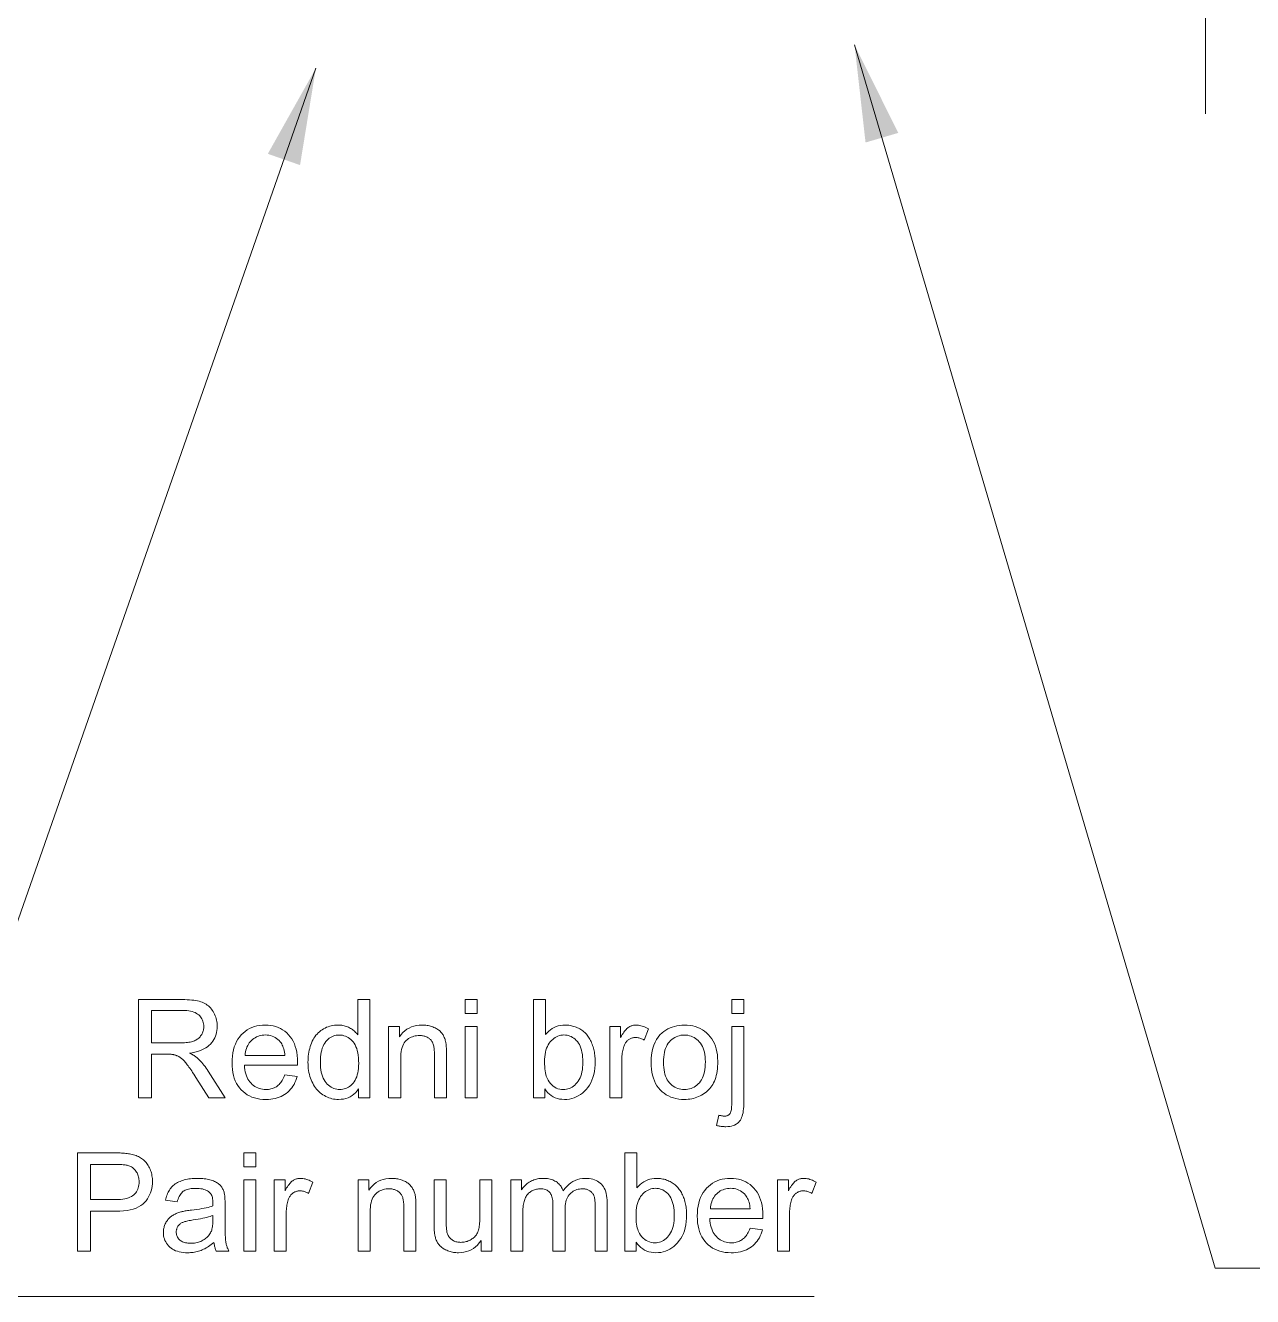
# Model space of a CAD drawing. Extents: x 0 to 297, y 0 to 532.
# Drawn here: x 194.8 to 232.28, y 87.29 to 126.11 of the extents above; entities that cross this region are included whole.
import ezdxf

# ---------------------------------------------------------------- set-up
doc = ezdxf.new("R2010")
doc.units = 0
doc.linetypes.add('DASHDOT', pattern=[18.5, 12, -3, 0.5, -3])

msp = doc.modelspace()

# ---------------------------------------------------------------- linework, layer by layer
at = {"color": 7, "linetype": 'DASHDOT', "lineweight": 13}
msp.add_line((230.842, 123.411), (230.842, 194.947), dxfattribs=at)
at = {"color": 7, "lineweight": 13}
for points in [[(220.127, 125.517), (231.143, 88.152), (273.343, 88.152)], [(203.674, 124.807), (190.545, 87.288), (218.897, 87.288)]]:
    msp.add_lwpolyline(points, dxfattribs=at)
for points in [[(198.261, 93.359), (198.261, 96.359), (199.591, 96.359), (199.67, 96.358), (199.744, 96.355), (199.815, 96.351), (199.882, 96.346), (199.944, 96.338), (200.003, 96.329), (200.059, 96.319), (200.11, 96.307), (200.158, 96.293), (200.201, 96.278), (200.242, 96.26), (200.281, 96.24), (200.319, 96.218), (200.355, 96.193), (200.389, 96.166), (200.422, 96.136), (200.452, 96.104), (200.482, 96.069), (200.509, 96.032), (200.535, 95.992), (200.559, 95.951), (200.58, 95.909), (200.598, 95.866), (200.615, 95.822), (200.628, 95.777), (200.64, 95.731), (200.648, 95.685), (200.655, 95.637), (200.658, 95.589), (200.66, 95.54), (200.658, 95.477), (200.651, 95.416), (200.641, 95.357), (200.627, 95.301), (200.608, 95.246), (200.585, 95.193), (200.558, 95.142), (200.527, 95.093), (200.492, 95.047), (200.453, 95.002), (200.409, 94.96), (200.361, 94.921), (200.309, 94.885), (200.252, 94.852), (200.19, 94.823), (200.124, 94.796), (200.053, 94.773), (199.978, 94.754), (199.899, 94.737), (199.814, 94.723), (199.845, 94.708), (199.874, 94.693), (199.902, 94.678), (199.928, 94.663), (199.953, 94.648), (199.976, 94.633), (199.998, 94.618), (200.018, 94.604), (200.037, 94.589), (200.054, 94.574), (200.089, 94.541), (200.123, 94.507), (200.157, 94.471), (200.19, 94.434), (200.223, 94.395), (200.256, 94.354), (200.288, 94.312), (200.32, 94.268), (200.352, 94.222), (200.383, 94.175), (200.905, 93.359), (200.406, 93.359), (200.009, 93.983), (199.975, 94.035), (199.942, 94.086), (199.91, 94.133), (199.88, 94.178), (199.85, 94.221), (199.822, 94.261), (199.795, 94.299), (199.77, 94.334), (199.746, 94.366), (199.722, 94.396), (199.7, 94.424), (199.678, 94.45), (199.657, 94.474), (199.636, 94.497), (199.616, 94.518), (199.596, 94.537), (199.576, 94.554), (199.557, 94.57), (199.539, 94.584), (199.521, 94.597), (199.503, 94.608), (199.485, 94.618), (199.467, 94.628), (199.449, 94.637), (199.431, 94.645), (199.413, 94.653), (199.395, 94.66), (199.376, 94.666), (199.358, 94.672), (199.34, 94.676), (199.325, 94.679), (199.309, 94.682), (199.291, 94.684), (199.272, 94.686), (199.251, 94.687), (199.228, 94.688), (199.203, 94.689), (199.177, 94.69), (199.149, 94.691), (199.119, 94.691), (198.658, 94.691), (198.658, 93.359)], [(204.975, 93.359), (204.975, 93.633), (204.932, 93.571), (204.885, 93.516), (204.834, 93.468), (204.779, 93.426), (204.72, 93.39), (204.657, 93.361), (204.591, 93.339), (204.52, 93.322), (204.446, 93.313), (204.368, 93.309), (204.316, 93.311), (204.265, 93.315), (204.216, 93.322), (204.166, 93.332), (204.118, 93.345), (204.071, 93.361), (204.024, 93.38), (203.979, 93.401), (203.934, 93.425), (203.89, 93.453), (203.847, 93.482), (203.807, 93.514), (203.768, 93.549), (203.731, 93.585), (203.696, 93.624), (203.664, 93.665), (203.633, 93.709), (203.604, 93.755), (203.577, 93.802), (203.552, 93.853), (203.529, 93.905), (203.509, 93.959), (203.491, 94.014), (203.476, 94.07), (203.462, 94.129), (203.452, 94.189), (203.443, 94.25), (203.437, 94.313), (203.434, 94.377), (203.432, 94.443), (203.434, 94.508), (203.437, 94.571), (203.442, 94.633), (203.45, 94.694), (203.46, 94.753), (203.472, 94.812), (203.486, 94.869), (203.502, 94.925), (203.52, 94.98), (203.541, 95.033), (203.564, 95.085), (203.589, 95.135), (203.616, 95.181), (203.645, 95.226), (203.677, 95.268), (203.71, 95.307), (203.746, 95.344), (203.784, 95.378), (203.824, 95.41), (203.866, 95.44), (203.91, 95.467), (203.955, 95.491), (204.001, 95.512), (204.048, 95.53), (204.096, 95.546), (204.145, 95.558), (204.195, 95.568), (204.246, 95.575), (204.298, 95.579), (204.351, 95.581), (204.39, 95.58), (204.428, 95.578), (204.465, 95.573), (204.502, 95.568), (204.537, 95.56), (204.572, 95.551), (204.605, 95.54), (204.638, 95.528), (204.67, 95.514), (204.701, 95.498), (204.731, 95.481), (204.76, 95.463), (204.788, 95.444), (204.815, 95.424), (204.84, 95.403), (204.865, 95.381), (204.888, 95.357), (204.91, 95.333), (204.931, 95.308), (204.951, 95.282), (204.951, 96.359), (205.317, 96.359), (205.317, 93.359)], [(208.229, 95.935), (208.229, 96.359), (208.598, 96.359), (208.598, 95.935)], [(210.662, 93.359), (210.321, 93.359), (210.321, 96.359), (210.689, 96.359), (210.689, 95.288), (210.737, 95.344), (210.787, 95.394), (210.841, 95.438), (210.896, 95.476), (210.954, 95.508), (211.015, 95.534), (211.079, 95.555), (211.145, 95.569), (211.213, 95.578), (211.284, 95.581), (211.324, 95.58), (211.364, 95.578), (211.403, 95.574), (211.441, 95.568), (211.48, 95.561), (211.517, 95.552), (211.555, 95.541), (211.592, 95.529), (211.628, 95.515), (211.664, 95.5), (211.699, 95.483), (211.733, 95.465), (211.766, 95.446), (211.797, 95.425), (211.827, 95.403), (211.856, 95.379), (211.884, 95.355), (211.91, 95.329), (211.935, 95.302), (211.959, 95.273), (211.981, 95.243), (212.003, 95.212), (212.024, 95.18), (212.043, 95.146), (212.062, 95.112), (212.079, 95.076), (212.096, 95.038), (212.112, 95), (212.126, 94.961), (212.14, 94.92), (212.152, 94.878), (212.163, 94.836), (212.173, 94.793), (212.182, 94.75), (212.189, 94.706), (212.195, 94.662), (212.199, 94.617), (212.203, 94.571), (212.205, 94.525), (212.205, 94.478), (212.203, 94.369), (212.194, 94.265), (212.18, 94.166), (212.161, 94.072), (212.136, 93.983), (212.106, 93.899), (212.07, 93.82), (212.029, 93.746), (211.982, 93.678), (211.929, 93.614), (211.873, 93.556), (211.814, 93.505), (211.753, 93.459), (211.69, 93.419), (211.625, 93.386), (211.558, 93.358), (211.488, 93.337), (211.416, 93.322), (211.342, 93.312), (211.266, 93.309), (211.191, 93.313), (211.119, 93.322), (211.05, 93.338), (210.985, 93.361), (210.923, 93.39), (210.864, 93.425), (210.809, 93.467), (210.757, 93.515), (210.708, 93.57), (210.662, 93.631)], [(216.378, 95.931), (216.378, 96.359), (216.746, 96.359), (216.746, 95.931)], [(198.658, 95.035), (199.512, 95.035), (199.565, 95.035), (199.616, 95.037), (199.664, 95.04), (199.71, 95.044), (199.754, 95.049), (199.795, 95.055), (199.835, 95.062), (199.871, 95.071), (199.905, 95.08), (199.937, 95.091), (199.967, 95.103), (199.996, 95.116), (200.023, 95.131), (200.048, 95.147), (200.072, 95.164), (200.095, 95.183), (200.116, 95.203), (200.136, 95.224), (200.154, 95.247), (200.171, 95.271), (200.186, 95.296), (200.199, 95.321), (200.211, 95.347), (200.222, 95.373), (200.23, 95.4), (200.238, 95.427), (200.243, 95.455), (200.247, 95.483), (200.25, 95.511), (200.25, 95.54), (200.249, 95.582), (200.244, 95.622), (200.236, 95.661), (200.226, 95.698), (200.212, 95.734), (200.195, 95.768), (200.175, 95.801), (200.151, 95.832), (200.125, 95.862), (200.096, 95.89), (200.063, 95.916), (200.027, 95.939), (199.987, 95.96), (199.944, 95.978), (199.897, 95.993), (199.846, 96.005), (199.792, 96.015), (199.734, 96.022), (199.673, 96.026), (199.608, 96.027), (198.658, 96.027)], [(202.722, 94.058), (203.103, 94.011), (203.083, 93.946), (203.061, 93.884), (203.035, 93.825), (203.006, 93.768), (202.975, 93.715), (202.94, 93.665), (202.902, 93.618), (202.861, 93.573), (202.817, 93.532), (202.769, 93.494), (202.719, 93.459), (202.667, 93.427), (202.611, 93.4), (202.553, 93.376), (202.492, 93.355), (202.429, 93.339), (202.362, 93.326), (202.293, 93.317), (202.222, 93.311), (202.147, 93.309), (202.054, 93.312), (201.965, 93.321), (201.879, 93.336), (201.798, 93.356), (201.72, 93.383), (201.646, 93.415), (201.577, 93.453), (201.511, 93.497), (201.449, 93.547), (201.391, 93.603), (201.338, 93.664), (201.291, 93.73), (201.249, 93.801), (201.212, 93.876), (201.182, 93.956), (201.157, 94.041), (201.137, 94.13), (201.123, 94.224), (201.115, 94.323), (201.112, 94.427), (201.115, 94.534), (201.123, 94.636), (201.137, 94.734), (201.157, 94.826), (201.182, 94.914), (201.214, 94.996), (201.25, 95.074), (201.293, 95.147), (201.341, 95.215), (201.394, 95.278), (201.452, 95.336), (201.514, 95.387), (201.579, 95.432), (201.647, 95.472), (201.719, 95.505), (201.794, 95.532), (201.872, 95.554), (201.954, 95.569), (202.039, 95.578), (202.127, 95.581), (202.212, 95.578), (202.295, 95.569), (202.374, 95.554), (202.45, 95.533), (202.523, 95.507), (202.592, 95.474), (202.659, 95.436), (202.722, 95.391), (202.782, 95.341), (202.839, 95.284), (202.892, 95.222), (202.938, 95.156), (202.98, 95.084), (203.016, 95.008), (203.046, 94.927), (203.071, 94.841), (203.09, 94.75), (203.104, 94.655), (203.113, 94.554), (203.115, 94.449), (203.115, 94.442), (203.115, 94.435), (203.115, 94.427), (203.115, 94.418), (203.115, 94.408), (203.115, 94.398), (203.114, 94.387), (203.114, 94.376), (203.114, 94.364), (203.113, 94.351), (201.493, 94.351), (201.498, 94.281), (201.507, 94.214), (201.519, 94.151), (201.535, 94.091), (201.553, 94.035), (201.575, 93.982), (201.6, 93.932), (201.629, 93.885), (201.66, 93.842), (201.695, 93.803), (201.732, 93.766), (201.772, 93.734), (201.812, 93.706), (201.855, 93.681), (201.9, 93.66), (201.946, 93.643), (201.994, 93.629), (202.044, 93.62), (202.096, 93.614), (202.149, 93.612), (202.189, 93.613), (202.228, 93.617), (202.266, 93.622), (202.302, 93.629), (202.337, 93.639), (202.371, 93.651), (202.404, 93.664), (202.436, 93.68), (202.466, 93.698), (202.495, 93.719), (202.523, 93.741), (202.55, 93.766), (202.576, 93.794), (202.6, 93.824), (202.624, 93.857), (202.646, 93.892), (202.667, 93.93), (202.686, 93.97), (202.705, 94.013)], [(205.896, 93.359), (205.896, 95.532), (206.228, 95.532), (206.228, 95.223), (206.278, 95.291), (206.332, 95.352), (206.391, 95.405), (206.453, 95.452), (206.52, 95.491), (206.592, 95.524), (206.667, 95.549), (206.747, 95.567), (206.831, 95.577), (206.92, 95.581), (206.958, 95.58), (206.997, 95.578), (207.035, 95.575), (207.072, 95.57), (207.108, 95.563), (207.144, 95.555), (207.179, 95.546), (207.214, 95.536), (207.247, 95.524), (207.281, 95.51), (207.313, 95.496), (207.343, 95.48), (207.372, 95.464), (207.399, 95.447), (207.425, 95.429), (207.449, 95.41), (207.471, 95.39), (207.491, 95.369), (207.51, 95.348), (207.527, 95.325), (207.543, 95.302), (207.558, 95.278), (207.572, 95.252), (207.585, 95.227), (207.597, 95.2), (207.608, 95.172), (207.618, 95.144), (207.627, 95.114), (207.635, 95.084), (207.642, 95.053), (207.646, 95.031), (207.649, 95.006), (207.652, 94.978), (207.655, 94.947), (207.657, 94.912), (207.659, 94.875), (207.661, 94.834), (207.662, 94.791), (207.662, 94.744), (207.662, 94.695), (207.662, 93.359), (207.294, 93.359), (207.294, 94.68), (207.294, 94.724), (207.292, 94.766), (207.29, 94.805), (207.287, 94.842), (207.283, 94.877), (207.279, 94.91), (207.273, 94.94), (207.267, 94.968), (207.259, 94.994), (207.251, 95.017), (207.242, 95.039), (207.231, 95.06), (207.219, 95.08), (207.206, 95.099), (207.191, 95.117), (207.176, 95.135), (207.158, 95.151), (207.14, 95.167), (207.12, 95.181), (207.099, 95.195), (207.076, 95.208), (207.053, 95.219), (207.029, 95.229), (207.005, 95.238), (206.98, 95.245), (206.954, 95.251), (206.927, 95.256), (206.899, 95.259), (206.871, 95.261), (206.842, 95.262), (206.795, 95.26), (206.75, 95.256), (206.706, 95.248), (206.664, 95.238), (206.623, 95.224), (206.583, 95.208), (206.544, 95.188), (206.506, 95.166), (206.47, 95.141), (206.436, 95.112), (206.403, 95.08), (206.374, 95.042), (206.348, 94.999), (206.326, 94.95), (206.307, 94.896), (206.292, 94.837), (206.28, 94.772), (206.272, 94.702), (206.266, 94.626), (206.265, 94.545), (206.265, 93.359)], [(208.229, 93.359), (208.229, 95.532), (208.598, 95.532), (208.598, 93.359)], [(212.649, 93.359), (212.649, 95.532), (212.981, 95.532), (212.981, 95.202), (213.006, 95.247), (213.031, 95.289), (213.055, 95.327), (213.079, 95.362), (213.103, 95.394), (213.126, 95.423), (213.149, 95.449), (213.171, 95.471), (213.194, 95.491), (213.215, 95.507), (213.237, 95.521), (213.259, 95.534), (213.282, 95.545), (213.305, 95.554), (213.328, 95.562), (213.352, 95.569), (213.376, 95.574), (213.401, 95.578), (213.426, 95.58), (213.452, 95.581), (213.489, 95.58), (213.526, 95.576), (213.564, 95.57), (213.602, 95.562), (213.639, 95.551), (213.677, 95.538), (213.715, 95.523), (213.753, 95.505), (213.792, 95.485), (213.83, 95.462), (213.703, 95.12), (213.676, 95.136), (213.649, 95.149), (213.622, 95.161), (213.595, 95.172), (213.568, 95.18), (213.541, 95.188), (213.514, 95.193), (213.487, 95.197), (213.46, 95.199), (213.433, 95.2), (213.409, 95.2), (213.386, 95.197), (213.363, 95.194), (213.341, 95.189), (213.319, 95.182), (213.297, 95.174), (213.276, 95.165), (213.256, 95.154), (213.236, 95.141), (213.216, 95.128), (213.198, 95.113), (213.18, 95.096), (213.164, 95.079), (213.148, 95.061), (213.134, 95.041), (213.121, 95.02), (213.109, 94.998), (213.098, 94.975), (213.088, 94.951), (213.079, 94.926), (213.067, 94.886), (213.057, 94.846), (213.048, 94.805), (213.04, 94.763), (213.033, 94.72), (213.028, 94.677), (213.023, 94.633), (213.02, 94.588), (213.018, 94.543), (213.018, 94.496), (213.018, 93.359)], [(213.912, 94.445), (213.915, 94.563), (213.925, 94.674), (213.942, 94.779), (213.966, 94.878), (213.996, 94.971), (214.033, 95.057), (214.076, 95.137), (214.127, 95.211), (214.184, 95.278), (214.248, 95.339), (214.305, 95.385), (214.365, 95.426), (214.427, 95.463), (214.492, 95.494), (214.559, 95.521), (214.628, 95.542), (214.7, 95.559), (214.775, 95.571), (214.852, 95.578), (214.931, 95.581), (215.019, 95.578), (215.104, 95.569), (215.185, 95.554), (215.263, 95.534), (215.338, 95.507), (215.41, 95.475), (215.478, 95.437), (215.543, 95.393), (215.605, 95.343), (215.664, 95.287), (215.718, 95.226), (215.766, 95.161), (215.809, 95.091), (215.846, 95.016), (215.877, 94.938), (215.903, 94.854), (215.923, 94.766), (215.937, 94.674), (215.945, 94.577), (215.948, 94.476), (215.947, 94.394), (215.943, 94.315), (215.937, 94.24), (215.928, 94.169), (215.917, 94.101), (215.903, 94.037), (215.887, 93.976), (215.868, 93.919), (215.846, 93.866), (215.822, 93.816), (215.796, 93.769), (215.767, 93.724), (215.736, 93.681), (215.703, 93.641), (215.668, 93.602), (215.63, 93.566), (215.59, 93.532), (215.548, 93.5), (215.503, 93.47), (215.456, 93.442), (215.408, 93.417), (215.358, 93.395), (215.308, 93.375), (215.257, 93.357), (215.205, 93.343), (215.152, 93.331), (215.098, 93.321), (215.043, 93.315), (214.988, 93.311), (214.931, 93.309), (214.842, 93.312), (214.756, 93.321), (214.673, 93.336), (214.594, 93.356), (214.519, 93.383), (214.447, 93.415), (214.378, 93.453), (214.313, 93.497), (214.251, 93.546), (214.193, 93.602), (214.14, 93.663), (214.092, 93.729), (214.05, 93.801), (214.013, 93.877), (213.982, 93.959), (213.957, 94.046), (213.937, 94.138), (213.923, 94.235), (213.915, 94.338)], [(215.911, 92.515), (215.981, 92.829), (216.003, 92.823), (216.023, 92.818), (216.043, 92.814), (216.062, 92.81), (216.08, 92.807), (216.097, 92.804), (216.113, 92.802), (216.128, 92.801), (216.142, 92.8), (216.155, 92.8), (216.177, 92.801), (216.198, 92.803), (216.217, 92.807), (216.236, 92.812), (216.253, 92.819), (216.269, 92.827), (216.284, 92.836), (216.298, 92.848), (216.311, 92.86), (216.323, 92.875), (216.333, 92.892), (216.343, 92.913), (216.351, 92.94), (216.358, 92.97), (216.364, 93.005), (216.369, 93.045), (216.373, 93.089), (216.376, 93.137), (216.377, 93.19), (216.378, 93.248), (216.378, 95.532), (216.746, 95.532), (216.746, 93.24), (216.745, 93.162), (216.742, 93.089), (216.737, 93.021), (216.73, 92.958), (216.72, 92.9), (216.709, 92.846), (216.695, 92.798), (216.679, 92.754), (216.662, 92.715), (216.642, 92.681), (216.614, 92.642), (216.582, 92.607), (216.546, 92.577), (216.507, 92.55), (216.465, 92.528), (216.419, 92.509), (216.369, 92.495), (216.316, 92.485), (216.26, 92.479), (216.2, 92.477), (216.17, 92.477), (216.141, 92.478), (216.111, 92.48), (216.082, 92.483), (216.053, 92.486), (216.024, 92.491), (215.996, 92.496), (215.967, 92.501), (215.939, 92.508)], [(201.513, 94.654), (202.726, 94.654), (202.721, 94.707), (202.713, 94.758), (202.704, 94.806), (202.692, 94.851), (202.679, 94.894), (202.665, 94.934), (202.648, 94.971), (202.63, 95.005), (202.609, 95.036), (202.587, 95.065), (202.551, 95.106), (202.513, 95.142), (202.472, 95.174), (202.43, 95.201), (202.385, 95.225), (202.339, 95.244), (202.29, 95.259), (202.239, 95.27), (202.186, 95.276), (202.131, 95.278), (202.081, 95.276), (202.033, 95.271), (201.986, 95.263), (201.941, 95.251), (201.897, 95.236), (201.856, 95.217), (201.815, 95.195), (201.777, 95.169), (201.74, 95.14), (201.704, 95.108), (201.671, 95.073), (201.641, 95.036), (201.614, 94.996), (201.591, 94.954), (201.57, 94.91), (201.552, 94.863), (201.538, 94.814), (201.527, 94.763), (201.518, 94.71)], [(203.811, 94.443), (203.813, 94.362), (203.818, 94.285), (203.827, 94.212), (203.839, 94.143), (203.855, 94.078), (203.874, 94.018), (203.897, 93.962), (203.924, 93.91), (203.954, 93.862), (203.987, 93.819), (204.023, 93.78), (204.06, 93.745), (204.098, 93.714), (204.138, 93.687), (204.179, 93.664), (204.221, 93.645), (204.265, 93.631), (204.309, 93.621), (204.355, 93.614), (204.402, 93.612), (204.45, 93.614), (204.496, 93.62), (204.541, 93.63), (204.584, 93.644), (204.626, 93.662), (204.666, 93.683), (204.705, 93.709), (204.742, 93.739), (204.778, 93.772), (204.813, 93.81), (204.845, 93.851), (204.874, 93.897), (204.899, 93.947), (204.921, 94.001), (204.939, 94.059), (204.955, 94.121), (204.966, 94.188), (204.975, 94.259), (204.98, 94.333), (204.982, 94.412), (204.98, 94.499), (204.975, 94.581), (204.966, 94.659), (204.954, 94.731), (204.939, 94.799), (204.92, 94.862), (204.897, 94.921), (204.872, 94.974), (204.842, 95.023), (204.81, 95.067), (204.775, 95.107), (204.738, 95.142), (204.699, 95.174), (204.659, 95.201), (204.618, 95.224), (204.575, 95.243), (204.53, 95.257), (204.484, 95.268), (204.436, 95.274), (204.386, 95.276), (204.338, 95.274), (204.291, 95.268), (204.246, 95.258), (204.203, 95.244), (204.161, 95.226), (204.121, 95.204), (204.082, 95.178), (204.045, 95.148), (204.01, 95.114), (203.976, 95.075), (203.945, 95.033), (203.917, 94.986), (203.892, 94.934), (203.87, 94.878), (203.852, 94.817), (203.837, 94.752), (203.826, 94.681), (203.818, 94.607), (203.813, 94.527)], [(210.658, 94.462), (210.659, 94.386), (210.663, 94.314), (210.668, 94.247), (210.675, 94.184), (210.685, 94.125), (210.697, 94.071), (210.71, 94.021), (210.726, 93.975), (210.744, 93.934), (210.765, 93.897), (210.801, 93.843), (210.839, 93.794), (210.88, 93.752), (210.923, 93.715), (210.969, 93.683), (211.018, 93.658), (211.068, 93.638), (211.122, 93.624), (211.177, 93.615), (211.235, 93.612), (211.283, 93.614), (211.329, 93.621), (211.374, 93.631), (211.418, 93.646), (211.46, 93.665), (211.502, 93.688), (211.541, 93.715), (211.58, 93.747), (211.617, 93.782), (211.653, 93.822), (211.686, 93.866), (211.716, 93.914), (211.743, 93.966), (211.765, 94.023), (211.785, 94.083), (211.801, 94.148), (211.813, 94.216), (211.822, 94.289), (211.827, 94.366), (211.829, 94.447), (211.827, 94.53), (211.822, 94.609), (211.814, 94.683), (211.802, 94.752), (211.787, 94.817), (211.768, 94.878), (211.746, 94.934), (211.721, 94.985), (211.692, 95.033), (211.66, 95.075), (211.626, 95.114), (211.59, 95.148), (211.552, 95.179), (211.514, 95.205), (211.474, 95.227), (211.432, 95.246), (211.389, 95.26), (211.345, 95.27), (211.299, 95.276), (211.252, 95.278), (211.204, 95.276), (211.158, 95.27), (211.113, 95.259), (211.069, 95.244), (211.027, 95.226), (210.986, 95.203), (210.946, 95.175), (210.907, 95.144), (210.87, 95.108), (210.834, 95.068), (210.801, 95.024), (210.771, 94.977), (210.745, 94.926), (210.722, 94.871), (210.702, 94.812), (210.686, 94.749), (210.674, 94.683), (210.665, 94.613), (210.66, 94.539)], [(214.291, 94.445), (214.292, 94.364), (214.298, 94.287), (214.307, 94.214), (214.32, 94.145), (214.336, 94.08), (214.356, 94.02), (214.38, 93.963), (214.407, 93.911), (214.438, 93.864), (214.473, 93.82), (214.51, 93.781), (214.549, 93.745), (214.59, 93.714), (214.633, 93.687), (214.678, 93.664), (214.725, 93.646), (214.774, 93.631), (214.824, 93.621), (214.877, 93.614), (214.931, 93.612), (214.985, 93.614), (215.037, 93.621), (215.087, 93.631), (215.136, 93.646), (215.182, 93.664), (215.227, 93.687), (215.27, 93.715), (215.311, 93.746), (215.35, 93.781), (215.387, 93.821), (215.422, 93.865), (215.453, 93.913), (215.48, 93.966), (215.504, 94.023), (215.524, 94.084), (215.54, 94.15), (215.553, 94.221), (215.562, 94.295), (215.568, 94.374), (215.57, 94.457), (215.568, 94.536), (215.562, 94.611), (215.553, 94.682), (215.54, 94.749), (215.524, 94.812), (215.504, 94.871), (215.48, 94.926), (215.452, 94.977), (215.421, 95.025), (215.386, 95.068), (215.349, 95.108), (215.31, 95.143), (215.269, 95.174), (215.226, 95.201), (215.181, 95.224), (215.135, 95.243), (215.086, 95.257), (215.036, 95.268), (214.985, 95.274), (214.931, 95.276), (214.877, 95.274), (214.824, 95.268), (214.774, 95.257), (214.725, 95.243), (214.678, 95.224), (214.633, 95.202), (214.59, 95.175), (214.549, 95.144), (214.51, 95.109), (214.473, 95.069), (214.438, 95.026), (214.407, 94.978), (214.38, 94.926), (214.356, 94.87), (214.336, 94.81), (214.32, 94.745), (214.307, 94.677), (214.298, 94.604), (214.292, 94.527)], [(196.393, 88.676), (196.393, 91.676), (197.525, 91.676), (197.583, 91.676), (197.638, 91.675), (197.691, 91.674), (197.741, 91.672), (197.788, 91.669), (197.832, 91.666), (197.874, 91.662), (197.912, 91.658), (197.948, 91.653), (197.981, 91.648), (198.024, 91.64), (198.066, 91.63), (198.107, 91.62), (198.146, 91.608), (198.184, 91.594), (198.22, 91.58), (198.255, 91.564), (198.289, 91.546), (198.321, 91.528), (198.351, 91.508), (198.381, 91.486), (198.409, 91.463), (198.436, 91.438), (198.461, 91.412), (198.486, 91.383), (198.51, 91.354), (198.532, 91.322), (198.553, 91.289), (198.573, 91.254), (198.592, 91.218), (198.609, 91.18), (198.625, 91.142), (198.638, 91.103), (198.65, 91.063), (198.66, 91.023), (198.668, 90.981), (198.675, 90.939), (198.679, 90.896), (198.682, 90.853), (198.683, 90.809), (198.68, 90.733), (198.673, 90.66), (198.661, 90.59), (198.644, 90.521), (198.622, 90.455), (198.595, 90.392), (198.564, 90.331), (198.527, 90.272), (198.486, 90.215), (198.439, 90.161), (198.387, 90.111), (198.326, 90.066), (198.258, 90.026), (198.182, 89.991), (198.098, 89.962), (198.006, 89.938), (197.906, 89.92), (197.798, 89.907), (197.683, 89.899), (197.559, 89.896), (196.79, 89.896), (196.79, 88.676)], [(201.474, 91.253), (201.474, 91.676), (201.842, 91.676), (201.842, 91.253)], [(213.456, 88.676), (213.114, 88.676), (213.114, 91.676), (213.482, 91.676), (213.482, 90.606), (213.53, 90.662), (213.581, 90.711), (213.634, 90.755), (213.69, 90.793), (213.748, 90.826), (213.809, 90.852), (213.872, 90.872), (213.938, 90.887), (214.007, 90.896), (214.078, 90.899), (214.118, 90.898), (214.157, 90.896), (214.196, 90.891), (214.235, 90.886), (214.273, 90.879), (214.311, 90.87), (214.348, 90.859), (214.385, 90.847), (214.421, 90.833), (214.457, 90.818), (214.493, 90.801), (214.526, 90.783), (214.559, 90.764), (214.59, 90.743), (214.621, 90.721), (214.649, 90.697), (214.677, 90.673), (214.703, 90.647), (214.728, 90.619), (214.752, 90.591), (214.775, 90.561), (214.796, 90.53), (214.817, 90.498), (214.837, 90.464), (214.855, 90.429), (214.873, 90.393), (214.889, 90.356), (214.905, 90.318), (214.92, 90.279), (214.933, 90.238), (214.946, 90.196), (214.957, 90.154), (214.967, 90.111), (214.975, 90.068), (214.982, 90.024), (214.988, 89.979), (214.993, 89.934), (214.996, 89.889), (214.998, 89.843), (214.999, 89.796), (214.996, 89.687), (214.988, 89.582), (214.974, 89.483), (214.954, 89.389), (214.93, 89.301), (214.899, 89.217), (214.863, 89.138), (214.822, 89.064), (214.775, 88.996), (214.722, 88.932), (214.666, 88.874), (214.607, 88.822), (214.547, 88.777), (214.484, 88.737), (214.419, 88.704), (214.351, 88.676), (214.281, 88.655), (214.21, 88.639), (214.136, 88.63), (214.059, 88.627), (213.984, 88.63), (213.912, 88.64), (213.843, 88.656), (213.778, 88.679), (213.716, 88.708), (213.657, 88.743), (213.602, 88.785), (213.55, 88.833), (213.501, 88.888), (213.456, 88.949)], [(196.79, 90.25), (197.566, 90.25), (197.64, 90.251), (197.71, 90.256), (197.776, 90.263), (197.838, 90.273), (197.894, 90.286), (197.947, 90.302), (197.995, 90.32), (198.038, 90.342), (198.077, 90.366), (198.112, 90.393), (198.143, 90.423), (198.17, 90.455), (198.194, 90.49), (198.215, 90.527), (198.233, 90.566), (198.248, 90.607), (198.259, 90.651), (198.267, 90.697), (198.272, 90.746), (198.274, 90.796), (198.273, 90.834), (198.27, 90.87), (198.265, 90.905), (198.258, 90.938), (198.25, 90.971), (198.239, 91.003), (198.227, 91.033), (198.213, 91.063), (198.196, 91.091), (198.178, 91.119), (198.159, 91.145), (198.138, 91.169), (198.116, 91.191), (198.093, 91.211), (198.068, 91.23), (198.042, 91.247), (198.016, 91.262), (197.988, 91.275), (197.958, 91.286), (197.928, 91.296), (197.906, 91.301), (197.881, 91.305), (197.852, 91.309), (197.82, 91.313), (197.785, 91.316), (197.746, 91.318), (197.704, 91.32), (197.659, 91.321), (197.61, 91.322), (197.557, 91.322), (196.79, 91.322)], [(200.559, 88.944), (200.519, 88.911), (200.478, 88.879), (200.438, 88.849), (200.398, 88.822), (200.359, 88.796), (200.319, 88.773), (200.28, 88.751), (200.242, 88.732), (200.203, 88.714), (200.165, 88.699), (200.127, 88.685), (200.089, 88.673), (200.049, 88.662), (200.01, 88.653), (199.969, 88.645), (199.928, 88.639), (199.887, 88.634), (199.845, 88.63), (199.802, 88.628), (199.759, 88.627), (199.689, 88.629), (199.623, 88.634), (199.559, 88.643), (199.499, 88.655), (199.443, 88.671), (199.389, 88.69), (199.339, 88.713), (199.292, 88.739), (199.249, 88.769), (199.209, 88.802), (199.172, 88.838), (199.139, 88.876), (199.111, 88.916), (199.086, 88.958), (199.064, 89.002), (199.047, 89.047), (199.034, 89.095), (199.024, 89.144), (199.018, 89.196), (199.016, 89.249), (199.017, 89.281), (199.019, 89.312), (199.023, 89.343), (199.028, 89.373), (199.035, 89.402), (199.043, 89.431), (199.052, 89.459), (199.063, 89.487), (199.075, 89.514), (199.089, 89.541), (199.104, 89.567), (199.12, 89.592), (199.137, 89.615), (199.154, 89.638), (199.173, 89.66), (199.192, 89.681), (199.213, 89.7), (199.234, 89.719), (199.256, 89.736), (199.279, 89.753), (199.303, 89.768), (199.328, 89.783), (199.353, 89.797), (199.378, 89.81), (199.404, 89.823), (199.431, 89.835), (199.459, 89.845), (199.487, 89.856), (199.515, 89.865), (199.544, 89.874), (199.567, 89.879), (199.592, 89.885), (199.619, 89.891), (199.649, 89.896), (199.68, 89.902), (199.714, 89.907), (199.75, 89.913), (199.789, 89.918), (199.829, 89.923), (199.872, 89.929), (199.959, 89.94), (200.041, 89.951), (200.118, 89.963), (200.191, 89.975), (200.259, 89.987), (200.322, 90), (200.381, 90.013), (200.435, 90.027), (200.484, 90.041), (200.529, 90.056), (200.529, 90.07), (200.529, 90.084), (200.53, 90.096), (200.53, 90.107), (200.53, 90.118), (200.53, 90.127), (200.531, 90.135), (200.531, 90.141), (200.531, 90.147), (200.531, 90.152), (200.53, 90.196), (200.527, 90.237), (200.521, 90.275), (200.514, 90.311), (200.505, 90.344), (200.493, 90.374), (200.48, 90.402), (200.464, 90.427), (200.446, 90.449), (200.426, 90.469), (200.397, 90.493), (200.364, 90.514), (200.329, 90.533), (200.291, 90.549), (200.251, 90.563), (200.208, 90.574), (200.161, 90.583), (200.113, 90.589), (200.061, 90.593), (200.007, 90.594), (199.956, 90.593), (199.908, 90.59), (199.863, 90.586), (199.821, 90.579), (199.781, 90.571), (199.744, 90.561), (199.71, 90.549), (199.678, 90.536), (199.649, 90.52), (199.623, 90.503), (199.599, 90.483), (199.576, 90.461), (199.555, 90.436), (199.534, 90.408), (199.515, 90.377), (199.498, 90.343), (199.481, 90.307), (199.466, 90.267), (199.452, 90.225), (199.44, 90.18), (199.08, 90.23), (199.09, 90.275), (199.102, 90.319), (199.115, 90.36), (199.129, 90.4), (199.145, 90.439), (199.162, 90.475), (199.18, 90.51), (199.199, 90.543), (199.22, 90.574), (199.241, 90.603), (199.265, 90.631), (199.291, 90.657), (199.318, 90.683), (199.348, 90.706), (199.379, 90.729), (199.413, 90.75), (199.448, 90.77), (199.486, 90.789), (199.525, 90.806), (199.567, 90.822), (199.61, 90.837), (199.655, 90.85), (199.701, 90.861), (199.748, 90.871), (199.797, 90.88), (199.847, 90.886), (199.898, 90.892), (199.951, 90.896), (200.005, 90.898), (200.06, 90.899), (200.115, 90.898), (200.167, 90.896), (200.218, 90.893), (200.266, 90.888), (200.312, 90.882), (200.356, 90.875), (200.399, 90.867), (200.439, 90.857), (200.476, 90.846), (200.512, 90.833), (200.546, 90.82), (200.578, 90.806), (200.608, 90.791), (200.637, 90.775), (200.663, 90.759), (200.688, 90.743), (200.711, 90.725), (200.732, 90.707), (200.751, 90.688), (200.768, 90.669), (200.784, 90.648), (200.799, 90.627), (200.813, 90.604), (200.826, 90.581), (200.838, 90.556), (200.849, 90.531), (200.859, 90.504), (200.868, 90.476), (200.876, 90.448), (200.883, 90.418), (200.886, 90.398), (200.889, 90.374), (200.892, 90.348), (200.894, 90.318), (200.896, 90.286), (200.898, 90.25), (200.899, 90.212), (200.9, 90.17), (200.901, 90.126), (200.901, 90.078), (200.901, 89.587), (200.901, 89.488), (200.902, 89.397), (200.903, 89.313), (200.905, 89.237), (200.907, 89.168), (200.91, 89.107), (200.913, 89.053), (200.916, 89.007), (200.92, 88.968), (200.925, 88.937), (200.93, 88.91), (200.936, 88.883), (200.943, 88.857), (200.951, 88.83), (200.96, 88.804), (200.969, 88.778), (200.98, 88.752), (200.992, 88.727), (201.004, 88.701), (201.018, 88.676), (200.633, 88.676), (200.622, 88.7), (200.612, 88.724), (200.602, 88.749), (200.594, 88.774), (200.586, 88.801), (200.579, 88.828), (200.573, 88.856), (200.568, 88.885), (200.563, 88.914)], [(201.474, 88.676), (201.474, 90.85), (201.842, 90.85), (201.842, 88.676)], [(202.399, 88.676), (202.399, 90.85), (202.731, 90.85), (202.731, 90.52), (202.756, 90.565), (202.781, 90.606), (202.805, 90.645), (202.829, 90.68), (202.853, 90.712), (202.876, 90.741), (202.899, 90.767), (202.921, 90.789), (202.943, 90.809), (202.965, 90.825), (202.987, 90.839), (203.009, 90.852), (203.031, 90.863), (203.054, 90.872), (203.078, 90.88), (203.102, 90.887), (203.126, 90.892), (203.151, 90.896), (203.176, 90.898), (203.201, 90.899), (203.239, 90.898), (203.276, 90.894), (203.314, 90.888), (203.351, 90.88), (203.389, 90.869), (203.427, 90.856), (203.465, 90.841), (203.503, 90.823), (203.541, 90.803), (203.58, 90.78), (203.453, 90.438), (203.426, 90.453), (203.399, 90.467), (203.372, 90.479), (203.345, 90.489), (203.318, 90.498), (203.291, 90.505), (203.264, 90.511), (203.237, 90.515), (203.21, 90.517), (203.183, 90.518), (203.159, 90.517), (203.136, 90.515), (203.113, 90.512), (203.09, 90.507), (203.068, 90.5), (203.047, 90.492), (203.026, 90.483), (203.005, 90.472), (202.985, 90.459), (202.966, 90.445), (202.947, 90.43), (202.93, 90.414), (202.913, 90.397), (202.898, 90.378), (202.884, 90.359), (202.87, 90.338), (202.858, 90.316), (202.847, 90.293), (202.838, 90.269), (202.829, 90.244), (202.817, 90.204), (202.807, 90.164), (202.798, 90.123), (202.79, 90.081), (202.783, 90.038), (202.777, 89.995), (202.773, 89.951), (202.77, 89.906), (202.768, 89.86), (202.767, 89.814), (202.767, 88.676)], [(204.963, 88.676), (204.963, 90.85), (205.295, 90.85), (205.295, 90.541), (205.345, 90.609), (205.399, 90.67), (205.458, 90.723), (205.52, 90.77), (205.587, 90.809), (205.659, 90.841), (205.734, 90.867), (205.814, 90.884), (205.898, 90.895), (205.986, 90.899), (206.025, 90.898), (206.064, 90.896), (206.101, 90.892), (206.138, 90.887), (206.175, 90.881), (206.211, 90.873), (206.246, 90.864), (206.28, 90.854), (206.314, 90.842), (206.348, 90.828), (206.38, 90.814), (206.41, 90.798), (206.439, 90.782), (206.466, 90.765), (206.492, 90.747), (206.515, 90.728), (206.538, 90.708), (206.558, 90.687), (206.577, 90.665), (206.594, 90.643), (206.61, 90.62), (206.625, 90.595), (206.639, 90.57), (206.652, 90.544), (206.664, 90.518), (206.675, 90.49), (206.685, 90.461), (206.694, 90.432), (206.702, 90.402), (206.709, 90.371), (206.713, 90.349), (206.716, 90.324), (206.719, 90.296), (206.722, 90.264), (206.724, 90.23), (206.726, 90.193), (206.727, 90.152), (206.728, 90.109), (206.729, 90.062), (206.729, 90.013), (206.729, 88.676), (206.361, 88.676), (206.361, 89.998), (206.36, 90.042), (206.359, 90.084), (206.357, 90.123), (206.354, 90.16), (206.35, 90.195), (206.345, 90.228), (206.34, 90.258), (206.333, 90.286), (206.326, 90.312), (206.318, 90.335), (206.309, 90.357), (206.298, 90.378), (206.286, 90.398), (206.273, 90.417), (206.258, 90.435), (206.242, 90.453), (206.225, 90.469), (206.207, 90.485), (206.187, 90.499), (206.165, 90.513), (206.143, 90.526), (206.12, 90.537), (206.096, 90.547), (206.072, 90.556), (206.046, 90.563), (206.02, 90.569), (205.994, 90.574), (205.966, 90.577), (205.938, 90.579), (205.909, 90.58), (205.862, 90.578), (205.817, 90.574), (205.773, 90.566), (205.731, 90.556), (205.689, 90.542), (205.649, 90.526), (205.611, 90.506), (205.573, 90.484), (205.537, 90.459), (205.502, 90.43), (205.47, 90.398), (205.441, 90.36), (205.415, 90.316), (205.393, 90.268), (205.374, 90.214), (205.359, 90.154), (205.347, 90.09), (205.338, 90.02), (205.333, 89.944), (205.332, 89.863), (205.332, 88.676)], [(208.718, 88.676), (208.718, 88.996), (208.666, 88.926), (208.61, 88.863), (208.55, 88.808), (208.486, 88.76), (208.419, 88.719), (208.348, 88.686), (208.274, 88.66), (208.196, 88.642), (208.114, 88.631), (208.029, 88.627), (207.99, 88.628), (207.953, 88.63), (207.916, 88.634), (207.879, 88.639), (207.843, 88.646), (207.807, 88.654), (207.772, 88.663), (207.737, 88.674), (207.703, 88.687), (207.67, 88.701), (207.637, 88.716), (207.606, 88.732), (207.577, 88.749), (207.55, 88.766), (207.524, 88.784), (207.5, 88.803), (207.478, 88.823), (207.458, 88.843), (207.439, 88.864), (207.422, 88.886), (207.406, 88.909), (207.392, 88.933), (207.378, 88.958), (207.365, 88.983), (207.353, 89.01), (207.342, 89.038), (207.332, 89.067), (207.323, 89.097), (207.315, 89.128), (207.308, 89.159), (207.304, 89.182), (207.3, 89.208), (207.297, 89.236), (207.294, 89.266), (207.291, 89.3), (207.289, 89.335), (207.288, 89.373), (207.287, 89.414), (207.286, 89.457), (207.286, 89.503), (207.286, 90.85), (207.654, 90.85), (207.654, 89.644), (207.654, 89.589), (207.655, 89.536), (207.656, 89.488), (207.658, 89.444), (207.66, 89.403), (207.662, 89.366), (207.665, 89.333), (207.669, 89.303), (207.672, 89.277), (207.677, 89.256), (207.684, 89.227), (207.694, 89.2), (207.705, 89.174), (207.717, 89.149), (207.731, 89.126), (207.746, 89.104), (207.763, 89.083), (207.782, 89.063), (207.802, 89.045), (207.824, 89.027), (207.847, 89.012), (207.871, 88.998), (207.896, 88.985), (207.923, 88.974), (207.95, 88.965), (207.978, 88.958), (208.008, 88.952), (208.038, 88.948), (208.07, 88.945), (208.102, 88.944), (208.135, 88.945), (208.168, 88.948), (208.2, 88.952), (208.232, 88.958), (208.263, 88.966), (208.294, 88.975), (208.324, 88.986), (208.354, 88.999), (208.384, 89.013), (208.413, 89.029), (208.442, 89.047), (208.468, 89.066), (208.493, 89.086), (208.516, 89.107), (208.537, 89.13), (208.557, 89.153), (208.575, 89.178), (208.592, 89.205), (208.606, 89.232), (208.619, 89.261), (208.631, 89.291), (208.641, 89.324), (208.65, 89.36), (208.658, 89.399), (208.664, 89.44), (208.67, 89.484), (208.674, 89.53), (208.677, 89.579), (208.679, 89.631), (208.679, 89.685), (208.679, 90.85), (209.048, 90.85), (209.048, 88.676)], [(209.625, 88.676), (209.625, 90.85), (209.954, 90.85), (209.954, 90.545), (209.975, 90.576), (209.998, 90.606), (210.022, 90.635), (210.047, 90.662), (210.074, 90.689), (210.101, 90.714), (210.131, 90.738), (210.161, 90.76), (210.193, 90.781), (210.226, 90.802), (210.261, 90.82), (210.296, 90.837), (210.333, 90.851), (210.37, 90.864), (210.408, 90.874), (210.447, 90.883), (210.487, 90.89), (210.528, 90.895), (210.57, 90.898), (210.613, 90.899), (210.661, 90.898), (210.706, 90.895), (210.75, 90.89), (210.793, 90.883), (210.833, 90.874), (210.872, 90.863), (210.909, 90.85), (210.944, 90.835), (210.977, 90.818), (211.009, 90.798), (211.039, 90.778), (211.067, 90.755), (211.094, 90.731), (211.118, 90.706), (211.141, 90.678), (211.162, 90.649), (211.181, 90.619), (211.198, 90.587), (211.214, 90.553), (211.227, 90.518), (211.28, 90.59), (211.337, 90.655), (211.396, 90.712), (211.458, 90.762), (211.524, 90.804), (211.593, 90.838), (211.664, 90.865), (211.739, 90.884), (211.817, 90.895), (211.898, 90.899), (211.962, 90.897), (212.022, 90.892), (212.079, 90.883), (212.133, 90.87), (212.184, 90.854), (212.233, 90.834), (212.278, 90.811), (212.32, 90.784), (212.359, 90.754), (212.396, 90.72), (212.429, 90.682), (212.458, 90.64), (212.484, 90.595), (212.507, 90.546), (212.526, 90.492), (212.542, 90.435), (212.554, 90.374), (212.563, 90.309), (212.568, 90.241), (212.57, 90.168), (212.57, 88.676), (212.203, 88.676), (212.203, 90.045), (212.203, 90.088), (212.202, 90.129), (212.2, 90.167), (212.198, 90.202), (212.194, 90.235), (212.19, 90.266), (212.186, 90.294), (212.18, 90.32), (212.174, 90.343), (212.167, 90.364), (212.16, 90.383), (212.151, 90.401), (212.141, 90.419), (212.13, 90.435), (212.117, 90.451), (212.104, 90.467), (212.089, 90.481), (212.073, 90.495), (212.056, 90.508), (212.038, 90.52), (212.018, 90.531), (211.999, 90.542), (211.978, 90.55), (211.957, 90.558), (211.935, 90.565), (211.913, 90.57), (211.89, 90.574), (211.866, 90.577), (211.842, 90.579), (211.817, 90.58), (211.771, 90.578), (211.728, 90.573), (211.686, 90.566), (211.646, 90.555), (211.607, 90.541), (211.569, 90.525), (211.534, 90.505), (211.5, 90.482), (211.467, 90.456), (211.436, 90.427), (211.407, 90.395), (211.381, 90.359), (211.359, 90.319), (211.339, 90.276), (211.322, 90.229), (211.309, 90.178), (211.298, 90.124), (211.291, 90.066), (211.286, 90.004), (211.284, 89.939), (211.284, 88.676), (210.916, 88.676), (210.916, 90.088), (210.915, 90.136), (210.913, 90.182), (210.908, 90.225), (210.902, 90.265), (210.894, 90.303), (210.884, 90.339), (210.872, 90.372), (210.858, 90.403), (210.843, 90.431), (210.826, 90.457), (210.807, 90.48), (210.785, 90.501), (210.762, 90.519), (210.736, 90.535), (210.707, 90.549), (210.677, 90.56), (210.644, 90.568), (210.609, 90.575), (210.571, 90.578), (210.531, 90.58), (210.501, 90.579), (210.47, 90.576), (210.44, 90.572), (210.411, 90.566), (210.382, 90.559), (210.353, 90.55), (210.325, 90.539), (210.298, 90.527), (210.271, 90.513), (210.244, 90.498), (210.218, 90.481), (210.194, 90.462), (210.171, 90.442), (210.15, 90.42), (210.13, 90.397), (210.112, 90.372), (210.095, 90.346), (210.079, 90.318), (210.065, 90.289), (210.053, 90.258), (210.041, 90.225), (210.031, 90.19), (210.022, 90.151), (210.015, 90.11), (210.008, 90.066), (210.003, 90.019), (209.999, 89.969), (209.996, 89.917), (209.994, 89.862), (209.993, 89.804), (209.993, 88.676)], [(216.935, 89.376), (217.315, 89.329), (217.296, 89.264), (217.273, 89.202), (217.247, 89.142), (217.219, 89.086), (217.187, 89.033), (217.152, 88.983), (217.114, 88.935), (217.073, 88.891), (217.029, 88.85), (216.982, 88.811), (216.932, 88.776), (216.879, 88.745), (216.823, 88.718), (216.765, 88.694), (216.704, 88.673), (216.641, 88.657), (216.574, 88.644), (216.506, 88.635), (216.434, 88.629), (216.359, 88.627), (216.266, 88.63), (216.177, 88.639), (216.091, 88.654), (216.01, 88.674), (215.932, 88.701), (215.858, 88.733), (215.789, 88.771), (215.723, 88.815), (215.661, 88.865), (215.603, 88.921), (215.55, 88.982), (215.503, 89.048), (215.461, 89.118), (215.425, 89.194), (215.394, 89.274), (215.369, 89.358), (215.349, 89.448), (215.335, 89.542), (215.327, 89.641), (215.324, 89.745), (215.327, 89.852), (215.335, 89.954), (215.349, 90.052), (215.369, 90.144), (215.395, 90.232), (215.426, 90.314), (215.462, 90.392), (215.505, 90.465), (215.553, 90.533), (215.606, 90.596), (215.665, 90.653), (215.726, 90.705), (215.791, 90.75), (215.859, 90.79), (215.931, 90.823), (216.006, 90.85), (216.084, 90.872), (216.166, 90.887), (216.251, 90.896), (216.339, 90.899), (216.425, 90.896), (216.507, 90.887), (216.586, 90.872), (216.662, 90.851), (216.735, 90.825), (216.805, 90.792), (216.871, 90.753), (216.934, 90.709), (216.994, 90.658), (217.051, 90.602), (217.104, 90.54), (217.151, 90.474), (217.192, 90.402), (217.228, 90.326), (217.258, 90.245), (217.283, 90.159), (217.303, 90.068), (217.316, 89.973), (217.325, 89.872), (217.327, 89.767), (217.327, 89.76), (217.327, 89.753), (217.327, 89.745), (217.327, 89.736), (217.327, 89.726), (217.327, 89.716), (217.326, 89.705), (217.326, 89.694), (217.326, 89.682), (217.325, 89.669), (215.705, 89.669), (215.71, 89.599), (215.719, 89.532), (215.731, 89.469), (215.747, 89.409), (215.766, 89.353), (215.787, 89.3), (215.813, 89.25), (215.841, 89.203), (215.872, 89.16), (215.907, 89.12), (215.945, 89.084), (215.984, 89.052), (216.025, 89.023), (216.067, 88.999), (216.112, 88.978), (216.158, 88.961), (216.206, 88.947), (216.256, 88.938), (216.308, 88.932), (216.362, 88.93), (216.401, 88.931), (216.44, 88.934), (216.478, 88.94), (216.514, 88.947), (216.549, 88.957), (216.583, 88.968), (216.616, 88.982), (216.648, 88.998), (216.678, 89.016), (216.707, 89.037), (216.735, 89.059), (216.762, 89.084), (216.788, 89.112), (216.812, 89.142), (216.836, 89.175), (216.858, 89.21), (216.879, 89.248), (216.899, 89.288), (216.917, 89.331)], [(217.774, 88.676), (217.774, 90.85), (218.105, 90.85), (218.105, 90.52), (218.13, 90.565), (218.155, 90.606), (218.179, 90.645), (218.203, 90.68), (218.227, 90.712), (218.25, 90.741), (218.273, 90.767), (218.296, 90.789), (218.318, 90.809), (218.339, 90.825), (218.361, 90.839), (218.383, 90.852), (218.406, 90.863), (218.429, 90.872), (218.452, 90.88), (218.476, 90.887), (218.5, 90.892), (218.525, 90.896), (218.55, 90.898), (218.576, 90.899), (218.613, 90.898), (218.65, 90.894), (218.688, 90.888), (218.726, 90.88), (218.763, 90.869), (218.801, 90.856), (218.839, 90.841), (218.878, 90.823), (218.916, 90.803), (218.954, 90.78), (218.827, 90.438), (218.8, 90.453), (218.773, 90.467), (218.746, 90.479), (218.719, 90.489), (218.692, 90.498), (218.665, 90.505), (218.638, 90.511), (218.611, 90.515), (218.584, 90.517), (218.557, 90.518), (218.533, 90.517), (218.51, 90.515), (218.487, 90.512), (218.465, 90.507), (218.443, 90.5), (218.421, 90.492), (218.4, 90.483), (218.38, 90.472), (218.36, 90.459), (218.34, 90.445), (218.322, 90.43), (218.304, 90.414), (218.288, 90.397), (218.272, 90.378), (218.258, 90.359), (218.245, 90.338), (218.233, 90.316), (218.222, 90.293), (218.212, 90.269), (218.203, 90.244), (218.192, 90.204), (218.181, 90.164), (218.172, 90.123), (218.164, 90.081), (218.157, 90.038), (218.152, 89.995), (218.147, 89.951), (218.144, 89.906), (218.143, 89.86), (218.142, 89.814), (218.142, 88.676)], [(213.452, 89.779), (213.453, 89.703), (213.456, 89.632), (213.461, 89.564), (213.469, 89.501), (213.478, 89.443), (213.49, 89.388), (213.504, 89.338), (213.52, 89.293), (213.538, 89.252), (213.558, 89.215), (213.594, 89.161), (213.632, 89.112), (213.673, 89.07), (213.717, 89.033), (213.763, 89.001), (213.811, 88.976), (213.862, 88.956), (213.915, 88.942), (213.971, 88.933), (214.029, 88.93), (214.076, 88.932), (214.123, 88.939), (214.168, 88.949), (214.211, 88.964), (214.254, 88.983), (214.295, 89.006), (214.335, 89.033), (214.373, 89.064), (214.41, 89.1), (214.446, 89.14), (214.48, 89.184), (214.509, 89.232), (214.536, 89.284), (214.559, 89.341), (214.578, 89.401), (214.594, 89.466), (214.606, 89.534), (214.615, 89.607), (214.62, 89.684), (214.622, 89.765), (214.62, 89.848), (214.615, 89.926), (214.607, 90), (214.595, 90.07), (214.58, 90.135), (214.561, 90.196), (214.539, 90.252), (214.514, 90.303), (214.485, 90.351), (214.453, 90.393), (214.419, 90.432), (214.383, 90.466), (214.346, 90.497), (214.307, 90.523), (214.267, 90.545), (214.225, 90.563), (214.182, 90.578), (214.138, 90.588), (214.092, 90.594), (214.045, 90.596), (213.997, 90.594), (213.951, 90.588), (213.906, 90.577), (213.862, 90.562), (213.82, 90.543), (213.779, 90.52), (213.739, 90.493), (213.701, 90.462), (213.663, 90.426), (213.628, 90.386), (213.594, 90.342), (213.564, 90.295), (213.538, 90.243), (213.515, 90.188), (213.496, 90.13), (213.48, 90.067), (213.467, 90.001), (213.459, 89.931), (213.453, 89.857)], [(215.725, 89.972), (216.939, 89.972), (216.933, 90.025), (216.925, 90.076), (216.916, 90.124), (216.905, 90.169), (216.892, 90.212), (216.877, 90.251), (216.86, 90.288), (216.842, 90.323), (216.821, 90.354), (216.799, 90.383), (216.763, 90.424), (216.725, 90.46), (216.684, 90.492), (216.642, 90.519), (216.597, 90.543), (216.551, 90.562), (216.502, 90.577), (216.451, 90.587), (216.398, 90.594), (216.343, 90.596), (216.293, 90.594), (216.245, 90.589), (216.198, 90.581), (216.153, 90.569), (216.11, 90.553), (216.068, 90.535), (216.027, 90.513), (215.989, 90.487), (215.952, 90.458), (215.916, 90.426), (215.883, 90.391), (215.853, 90.354), (215.827, 90.314), (215.803, 90.272), (215.782, 90.228), (215.765, 90.181), (215.75, 90.132), (215.739, 90.081), (215.73, 90.027)], [(200.529, 89.767), (200.487, 89.751), (200.44, 89.735), (200.39, 89.72), (200.336, 89.706), (200.278, 89.691), (200.216, 89.678), (200.15, 89.665), (200.079, 89.652), (200.005, 89.64), (199.927, 89.628), (199.883, 89.621), (199.841, 89.615), (199.803, 89.608), (199.767, 89.6), (199.733, 89.593), (199.702, 89.586), (199.674, 89.578), (199.649, 89.57), (199.626, 89.562), (199.606, 89.554), (199.587, 89.546), (199.57, 89.536), (199.553, 89.526), (199.537, 89.515), (199.522, 89.504), (199.508, 89.492), (199.495, 89.478), (199.483, 89.465), (199.471, 89.45), (199.46, 89.435), (199.451, 89.419), (199.442, 89.402), (199.434, 89.386), (199.428, 89.369), (199.422, 89.351), (199.417, 89.334), (199.414, 89.316), (199.411, 89.297), (199.41, 89.279), (199.409, 89.26), (199.41, 89.231), (199.414, 89.203), (199.419, 89.176), (199.427, 89.15), (199.437, 89.125), (199.449, 89.1), (199.464, 89.077), (199.481, 89.055), (199.5, 89.034), (199.521, 89.014), (199.544, 88.995), (199.57, 88.979), (199.597, 88.964), (199.627, 88.951), (199.658, 88.94), (199.692, 88.932), (199.728, 88.925), (199.765, 88.92), (199.805, 88.917), (199.847, 88.916), (199.889, 88.917), (199.93, 88.92), (199.971, 88.924), (200.01, 88.931), (200.048, 88.939), (200.086, 88.949), (200.122, 88.961), (200.158, 88.975), (200.192, 88.991), (200.226, 89.009), (200.258, 89.028), (200.289, 89.049), (200.317, 89.071), (200.344, 89.094), (200.37, 89.119), (200.393, 89.145), (200.415, 89.173), (200.435, 89.202), (200.453, 89.232), (200.469, 89.264), (200.481, 89.29), (200.491, 89.318), (200.5, 89.349), (200.507, 89.383), (200.514, 89.418), (200.519, 89.456), (200.523, 89.497), (200.526, 89.539), (200.528, 89.585), (200.529, 89.632)]]:
    msp.add_lwpolyline(points, close=True, dxfattribs=at)
for points in [[(221.462, 122.83), (220.127, 125.517), (220.463, 122.536)], [(203.19, 121.846), (203.674, 124.807), (202.206, 122.191)]]:
    msp.add_solid(points, dxfattribs=at)

doc.saveas('drawing.dxf')
